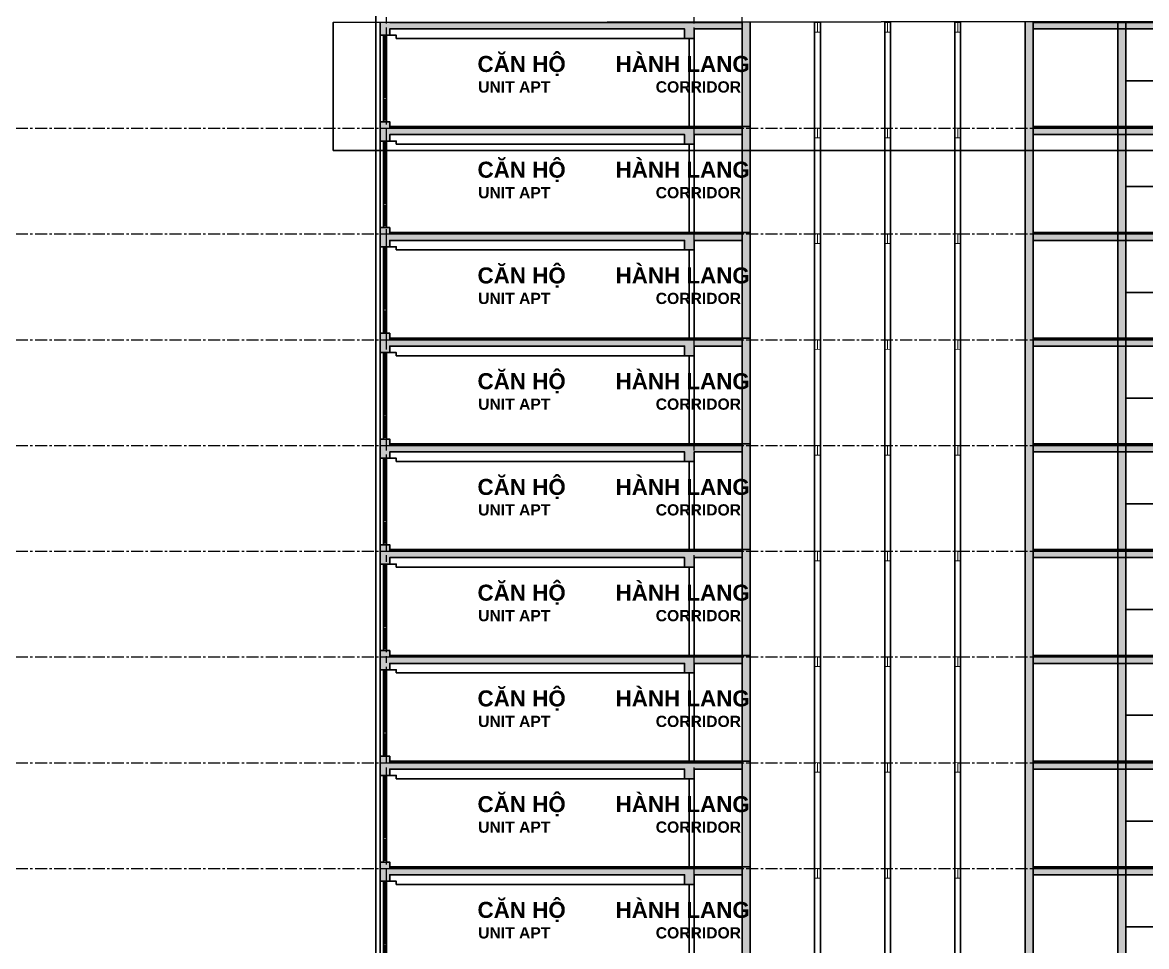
# Model space of a CAD drawing. Header units: millimetres. Extents: x -100356 to 314685, y 446 to 1273965.
# Drawn here: x 78734 to 113820, y 81868 to 110705 of the extents above; entities that cross this region are included whole.
import ezdxf
from ezdxf.xclip import XClip

# ---------------------------------------------------------------- set-up
doc = ezdxf.new("R2010")
doc.units = ezdxf.units.MM
doc.header["$XCLIPFRAME"] = 2
for name, pattern in [('20180221 BF$0$Core - tb$0$HIDDEN', [0.375, 0.25, -0.125]), ('gf$0$CENTER2', [28.575, 19.05, -3.175, 3.175, -3.175]), ('gf$0$Kume - Grid Line', [10.5, 6, -1.25, 2, -1.25]), ('section$0$CENTER', [2, 1.25, -0.25, 0.25, -0.25])]:
    doc.linetypes.add(name, pattern=pattern)
for name, color, linetype in [('FIN', 3, 'Continuous'), ('NAM', 3, 'Continuous'), ('STR', 7, 'Continuous')]:
    doc.layers.add(name, color=color, linetype=linetype)
for name, color, linetype, lineweight in [('gf$0$A.Axis', 251, 'gf$0$CENTER2', 13), ('Hatch-wall', 251, 'Continuous', 5), ('S-_STRC----_E', 7, 'Continuous', 9), ('section$0$A-_FLORLEVL_E', 7, 'Continuous', 5), ('section$0$A-_WALL----_H', 1, 'Continuous', 18), ('section$0$NKC_TRUC', 8, 'section$0$CENTER', 13), ('VAT DUNG TV', 253, 'Continuous', 9)]:
    doc.layers.add(name, color=color, linetype=linetype, lineweight=lineweight)
doc.styles.add('ARIAL', font='Font - TrueType - Arial Bold.ttf')

# ---------------------------------------------------------------- blocks, each defined once
blk = doc.blocks.new('Typ Section 2')
at = {"layer": 'Hatch-wall', "ltscale": 0.5}
h = blk.add_hatch(color=256, dxfattribs=at)
h.dxf.hatch_style = 1
h.paths.add_polyline_path([(-2900, -42600), (-2900, -42300), (-3100, -42300), (-3100, -33100), (-2800, -33100), (-2800, -32800), (-3100, -32800), (-3100, -31300), (-3300, -31300), (-3300, -42300), (-3500, -42300), (-3500, -42600)])
h.paths.add_polyline_path([(-3300, -22220), (-3300, -300), (-3500, -300), (-3500, 0), (-2900, 0), (-2900, -300), (-3100, -300), (-3100, -9500), (-2800, -9500), (-2800, -9800), (-3100, -9800), (-3100, -22220)])
at = {"layer": 'STR'}
h = blk.add_hatch(color=256, dxfattribs=at)
h.dxf.hatch_style = 1
h.paths.add_polyline_path([(0, -19329), (-3300, -19329), (-3300, -19579), (0, -19579)])
h = blk.add_hatch(color=256, dxfattribs=at)
h.dxf.hatch_style = 1
h.paths.add_polyline_path([(0, -22220), (-3300, -22220), (-3300, -22470), (0, -22470)])
h = blk.add_hatch(color=256, dxfattribs=at)
h.dxf.hatch_style = 1
h.paths.add_polyline_path([(0, -31050), (-3300, -31050), (-3300, -31300), (0, -31300)])
at = {"layer": 'FIN'}
blk.add_line((-3350, -300), (-3350, -22220), dxfattribs=at)
at = {"layer": 'FIN', "ltscale": 10}
for p, q in [((-2800, -32800), (0, -32800, 0)), ((-2800, -32950, 0), (0, -32950, 0))]:
    blk.add_line(p, q, dxfattribs=at)
at = {"layer": 'FIN', "elevation": 0}
for points in [[(-3100, -18029), (-1478, -18029), (-1478, -19329), (-3100, -19329)], [(-200, -42400), (-200, -42600), (-2900, -42600), (-2900, -42400)]]:
    blk.add_lwpolyline(points, close=True, dxfattribs=at)
for points in [[(-3300, -24480), (0, -24480)], [(-3300, -24660), (0, -24660)], [(-3300, -26670), (0, -26670)], [(-3300, -26850), (0, -26850)], [(-3350, -31050), (-3350, -42300)], [(-2800, -42100), (-2800, -32800)]]:
    blk.add_lwpolyline(points, dxfattribs=at)
at = {"layer": 'FIN'}
for points in [[(-3300, -28860), (0, -28860)], [(-3300, -29040), (0, -29040)], [(-2900, -42300), (-2900, -42100), (-2800, -42100)], [(-2900, -42400), (-200, -42400)], [(-2900, -42500), (-200, -42500)]]:
    blk.add_lwpolyline(points, dxfattribs=at)
at = {"layer": 'S-_STRC----_E'}
for p, q in [((-1478, -19329, 0), (-1478, -18029, 0)), ((-1628, -19329, 0), (-1478, -19329, 0))]:
    blk.add_line(p, q, dxfattribs=at)
at = {"layer": 'STR', "ltscale": 10}
blk.add_line((-2806, -19325, 0), (-6, -19325, 0), dxfattribs=at)
at = {"layer": 'STR'}
for points in [[(-3300, -22220), (-3300, -300), (-3500, -300), (-3500, 0), (-2900, 0), (-2900, -300), (-3100, -300), (-3100, -9500), (-2800, -9500), (-2800, -9800), (-3100, -9800), (-3100, -22220)], [(-3300, -31300), (-3300, -42300), (-3500, -42300), (-3500, -42600), (-2900, -42600), (-2900, -42300), (-3100, -42300), (-3100, -33100), (-2800, -33100), (-2800, -32800), (-3100, -32800), (-3100, -31300)]]:
    blk.add_lwpolyline(points, close=True, dxfattribs=at)
at = {"layer": 'STR', "elevation": 0}
for points in [[(0, -19329), (-3300, -19329)], [(0, -19579), (-3300, -19579)], [(0, -22220), (-3300, -22220)], [(0, -22470), (-3300, -22470)]]:
    blk.add_lwpolyline(points, dxfattribs=at)
at = {"layer": 'STR', "const_width": 30, "elevation": 0}
for points in [[(-3300, -24660), (-3300, -24480)], [(-3300, -24570), (-3000, -24570)], [(-3000, -24660), (-3000, -24480)], [(-3300, -26850), (-3300, -26670)], [(-3000, -26850), (-3000, -26670)], [(-3300, -26760), (-3000, -26760)]]:
    blk.add_lwpolyline(points, dxfattribs=at)
at = {"layer": 'STR', "const_width": 30}
for points in [[(-3300, -29040), (-3300, -28860)], [(-3300, -28950), (-3000, -28950)], [(-3000, -29040), (-3000, -28860)]]:
    blk.add_lwpolyline(points, dxfattribs=at)
at = {"layer": 'STR'}
for points in [[(0, -31050), (-3300, -31050)], [(0, -31300), (-3300, -31300)]]:
    blk.add_lwpolyline(points, dxfattribs=at)
at = {"layer": 'STR', "ltscale": 10, "elevation": 0}
blk.add_lwpolyline([(-3100, -41150), (-3100, -33487)], dxfattribs=at)
at = {"layer": 'VAT DUNG TV', "color": 5}
for points in [[(-2900, -42400), (-2850, -42400), (-2850, -42500), (-2900, -42500)], [(-900, -42400), (-950, -42400), (-950, -42500), (-900, -42500)]]:
    blk.add_lwpolyline(points, close=True, dxfattribs=at)
for points in [[(-2850, -42440), (-950, -42440)], [(-900, -42440), (-250, -42440)], [(-2850, -42460), (-950, -42460)], [(-900, -42460), (-250, -42460)]]:
    blk.add_lwpolyline(points, dxfattribs=at)
at = {"layer": 'VAT DUNG TV', "color": 5, "elevation": 0}
blk.add_lwpolyline([(-200, -42400), (-250, -42400), (-250, -42500), (-200, -42500)], close=True, dxfattribs=at)
at = {"layer": 'NAM', "attachment_point": 1, "rotation": 90, "style": 'ARIAL'}
for s, width, insert, char_height in [('HÀNH LANG', 6747.84, (-2256, -35252, 0), 500), ('\\pt1050;CORRIDOR', 3815.51, (-1464, -33998, 0), 350), ('CĂN HỘ', 6747.84, (-2256, -39561, 0), 500), ('UNIT APT', 3815.51, (-1464, -39541, 0), 350)]:
    blk.add_mtext_dynamic_manual_height_columns(s, width=width, gutter_width=1, heights=[0], dxfattribs=dict(at, insert=insert, char_height=char_height))
blk = doc.blocks.new('section$0$grid section')
at = {"layer": 'section$0$NKC_TRUC', "ltscale": 300}
for p, q in [((-141943.9, 78500), (0, 78500)), ((-141943.9, 75200), (0, 75200)), ((-141943.9, 71900), (0, 71900)), ((-141943.9, 68600), (0, 68600)), ((-141943.9, 65300), (0, 65300)), ((-141943.9, 62000), (0, 62000)), ((-141943.9, 58700), (0, 58700)), ((-141943.9, 55400), (0, 55400))]:
    blk.add_line(p, q, dxfattribs=at)
blk = doc.blocks.new('full section 2')
at = {"layer": 'section$0$A-_WALL----_H', "linetype": '20180221 BF$0$Core - tb$0$HIDDEN', "ltscale": 300, "const_width": 50}
blk.add_lwpolyline([(-7300, -54237.3), (-106586.4, -54237.3)], dxfattribs=at)
at = {"layer": 'section$0$A-_FLORLEVL_E'}
ref = blk.add_blockref('section$0$grid section', (-7800, 4445), dxfattribs=dict(at, rotation=90))
XClip(ref).set_block_clipping_path([(-81316.4994012154, -28458.8351833357), (17662.2916707117, 107651.268699344)])
at = {"layer": 'STR'}
ref = blk.add_blockref('Typ Section 2', (-86300, -11499), dxfattribs=at)
XClip(ref).set_block_clipping_path([(-3349.9942388999, -1299.9448907854), (-2799.9906273859, -1299.9404079634), (-2799.9906273859, 0), (-2799.9906273859, 641.5784681641), (693.0402666782, 641.5784681641), (693.0402666782, -44064.4844825118), (-3300, -44064.4844825118)])
for p in [(-83000, -11499), (-79700, -11499), (-76400, -11499), (-73100, -11499), (-69800, -11499), (-66500, -11499), (-63200, -11499), (-59900, -11499)]:
    blk.add_blockref('Typ Section 2', p, dxfattribs=at)

msp = doc.modelspace()

# ---------------------------------------------------------------- linework, layer by layer
at = {"layer": 'gf$0$A.Axis', "linetype": 'gf$0$Kume - Grid Line', "lineweight": 9, "ltscale": 100}
for p, q in [((90098.5, 14401), (90098.5, 127691.3)), ((99698.5, 14401), (99698.5, 127691.3)), ((101198.5, 14401), (101198.5, 127691.3))]:
    msp.add_line(p, q, dxfattribs=at)

# ---------------------------------------------------------------- block references
at = {"layer": 'STR', "rotation": 270}
msp.add_blockref('full section 2', (143997.5, 21104.9), dxfattribs=at)

doc.saveas('drawing.dxf')
